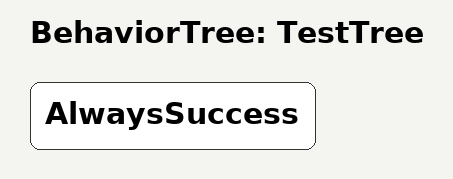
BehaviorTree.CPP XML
<?xml version="1.0" encoding="UTF-8"?>
<root BTCPP_format="4" main_tree_to_execute="TestTree">
  <BehaviorTree ID="TestTree">
    <AlwaysSuccess/>
  </BehaviorTree>
</root>
